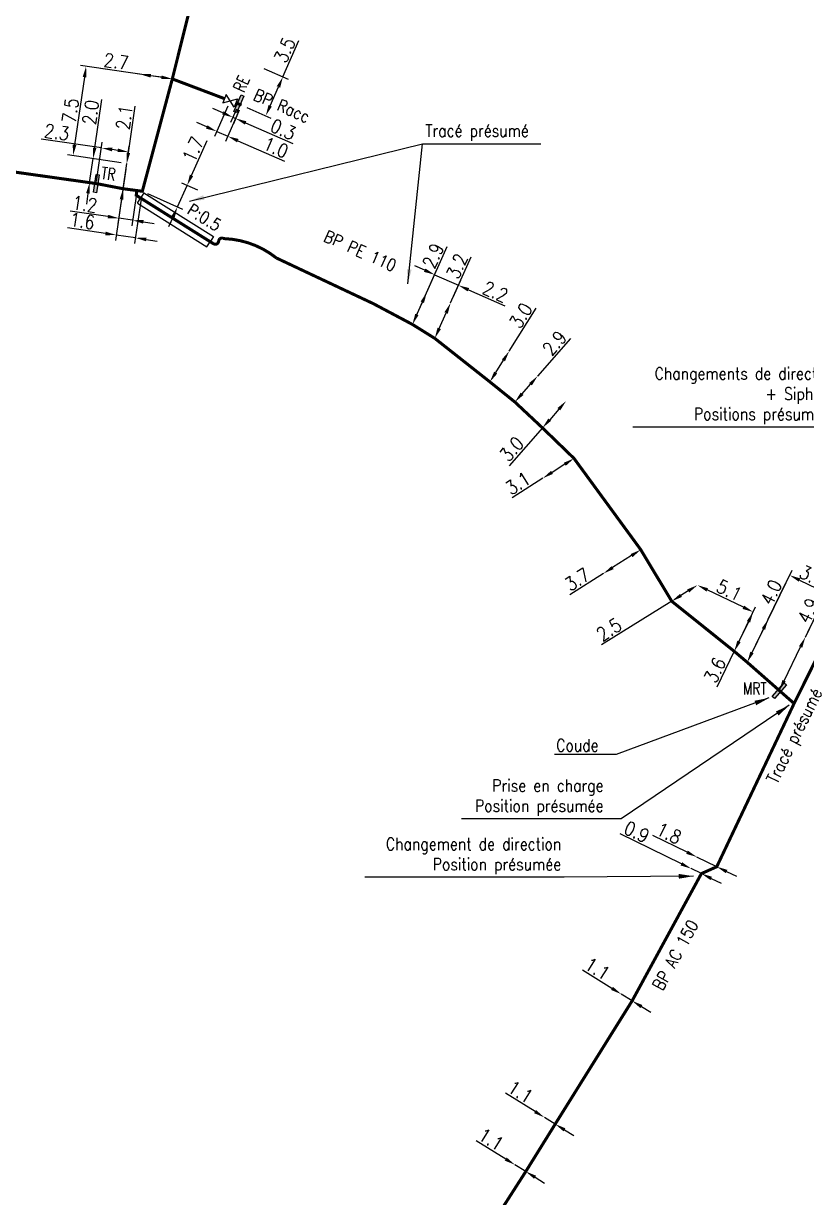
# Model space of a CAD drawing. Header units: millimetres. Extents: x 185000 to 186000, y 127990 to 129010.
# Drawn here: x 185601.7 to 185666.2, y 128353.8 to 128450.6 of the extents above; entities that cross this region are included whole.
import ezdxf
from ezdxf.enums import TextEntityAlignment as Align

# ---------------------------------------------------------------- set-up
doc = ezdxf.new("R2010")
doc.units = ezdxf.units.MM
doc.header["$PDMODE"] = 34
for name, pattern in [('L_25_AP', [2000, 1000, 1000]), ('L_25_PE', [2000, 1000, 1000]), ('L_RAC_PE', [3.5, 2, -1.5])]:
    doc.linetypes.add(name, pattern=pattern)
doc.layers.get('0').update_dxf_attribs({"linetype": 'CONTINUOUS'})
doc.layers.get('DEFPOINTS').update_dxf_attribs({"linetype": 'CONTINUOUS'})
for name, color, linetype in [('L_150', 1, 'CONTINUOUS'), ('L_170', 7, 'CONTINUOUS'), ('L_300', 7, 'CONTINUOUS'), ('L_340', 7, 'CONTINUOUS'), ('L_400', 7, 'CONTINUOUS')]:
    doc.layers.add(name, color=color, linetype=linetype)
doc.styles.get("Standard").update_dxf_attribs({"font": 'romans.shx', "width": 0.85})
doc.dimstyles.get("Standard").update_dxf_attribs({"dimtxt": 1.5, "dimasz": 1.2, "dimexe": 0.625, "dimexo": 0.625, "dimgap": 0.25, "dimtad": 1, "dimdec": 1, "dimzin": 0, "dimdsep": 46, "dimtxsty": 'Standard', "dimcen": -0.5, "dimadec": 0, "dimazin": 0, "dimtfac": 1, "dimtdec": 1, "dimtmove": 0, "dimatfit": 3, "dimfxl": 0, "dimtolj": 1, "dimtzin": 0, "dimarcsym": 0})

# ---------------------------------------------------------------- blocks, each defined once
blk = doc.blocks.new('*D1725')
at = {"layer": 'DEFPOINTS', "color": 0, "linetype": 'Continuous', "transparency": 16777216}
for p in [(185644.625, 128360.389), (185644.625, 128360.389), (185645.517, 128359.835)]:
    blk.add_point(p, dxfattribs=at)
at = {"layer": 'L_150', "color": 0, "linetype": 'Continuous', "lineweight": -2, "transparency": 16777216}
for p, q in [((185643.86, 128360.863), (185641.422, 128362.375)), ((185645.517, 128359.835), (185644.625, 128360.389)), ((185646.282, 128359.361), (185647.047, 128358.887))]:
    blk.add_line(p, q, dxfattribs=at)
at = {"layer": 'L_150', "color": 0, "linetype": 'Continuous', "transparency": 16777216}
for points in [[(185643.939, 128360.991), (185643.781, 128360.736), (185644.625, 128360.389)], [(185646.361, 128359.488), (185646.203, 128359.233), (185645.517, 128359.835)]]:
    blk.add_solid(points, dxfattribs=at)
at = {"layer": 'L_150', "color": 0, "linetype": 'Continuous', "transparency": 16777216, "insert": (185642.654, 128362.494), "char_height": 1.125, "attachment_point": 5, "rotation": 328.19269}
blk.add_mtext('\\A1;1.1', dxfattribs=at)
blk = doc.blocks.new('*D1726')
at = {"layer": 'DEFPOINTS', "color": 0, "linetype": 'Continuous', "transparency": 16777216}
for p in [(185650.965, 128370.552), (185650.965, 128370.552), (185651.858, 128369.999)]:
    blk.add_point(p, dxfattribs=at)
at = {"layer": 'L_150', "color": 0, "linetype": 'Continuous', "lineweight": -2, "transparency": 16777216}
for p, q in [((185650.199, 128371.025), (185647.76, 128372.535)), ((185651.858, 128369.999), (185650.965, 128370.552)), ((185652.623, 128369.525), (185653.388, 128369.052))]:
    blk.add_line(p, q, dxfattribs=at)
at = {"layer": 'L_150', "color": 0, "linetype": 'Continuous', "transparency": 16777216}
for points in [[(185650.278, 128371.153), (185650.121, 128370.898), (185650.965, 128370.552)], [(185652.702, 128369.653), (185652.544, 128369.398), (185651.858, 128369.999)]]:
    blk.add_solid(points, dxfattribs=at)
at = {"layer": 'L_150', "color": 0, "linetype": 'Continuous', "transparency": 16777216, "insert": (185648.992, 128372.655), "char_height": 1.125, "attachment_point": 5, "rotation": 328.24475}
blk.add_mtext('\\A1;1.1', dxfattribs=at)
blk = doc.blocks.new('*D1727')
at = {"layer": 'DEFPOINTS', "color": 0, "linetype": 'Continuous', "transparency": 16777216}
for p in [(185656.725, 128380.903), (185656.725, 128380.903), (185657.57, 128380.492)]:
    blk.add_point(p, dxfattribs=at)
at = {"layer": 'L_150', "color": 0, "linetype": 'Continuous', "lineweight": -2, "transparency": 16777216}
for p, q in [((185655.916, 128381.298), (185650.86, 128383.761)), ((185657.57, 128380.492), (185656.725, 128380.903)), ((185658.379, 128380.097), (185659.189, 128379.703))]:
    blk.add_line(p, q, dxfattribs=at)
at = {"layer": 'L_150', "color": 0, "linetype": 'Continuous', "transparency": 16777216}
for points in [[(185655.982, 128381.432), (185655.851, 128381.163), (185656.725, 128380.903)], [(185658.445, 128380.232), (185658.314, 128379.963), (185657.57, 128380.492)]]:
    blk.add_solid(points, dxfattribs=at)
at = {"layer": 'L_150', "color": 0, "linetype": 'Continuous', "transparency": 16777216, "insert": (185652.237, 128383.924), "char_height": 1.125, "attachment_point": 5, "rotation": 334.02202}
blk.add_mtext('\\A1;0.9', dxfattribs=at)
blk = doc.blocks.new('*D1755')
at = {"layer": 'DEFPOINTS', "color": 0, "linetype": 'Continuous', "transparency": 16777216}
for p in [(185642.2, 128356.48), (185642.2, 128356.48), (185643.092, 128355.926)]:
    blk.add_point(p, dxfattribs=at)
at = {"layer": 'L_150', "color": 0, "linetype": 'Continuous', "lineweight": -2, "transparency": 16777216}
for p, q in [((185641.435, 128356.954), (185638.997, 128358.466)), ((185643.092, 128355.926), (185642.2, 128356.48)), ((185643.857, 128355.452), (185644.622, 128354.977))]:
    blk.add_line(p, q, dxfattribs=at)
at = {"layer": 'L_150', "color": 0, "linetype": 'Continuous', "transparency": 16777216}
for points in [[(185641.514, 128357.081), (185641.356, 128356.826), (185642.2, 128356.48)], [(185643.936, 128355.579), (185643.778, 128355.324), (185643.092, 128355.926)]]:
    blk.add_solid(points, dxfattribs=at)
at = {"layer": 'L_150', "color": 0, "linetype": 'Continuous', "transparency": 16777216, "insert": (185640.229, 128358.584), "char_height": 1.125, "attachment_point": 5, "rotation": 328.19269}
blk.add_mtext('\\A1;1.1', dxfattribs=at)
blk = doc.blocks.new('*D1496')
at = {"layer": 'DEFPOINTS', "color": 0, "linetype": 'Continuous', "transparency": 16777216}
for p in [(185666.142, 128399.995), (185666.142, 128399.995), (185663.994, 128395.591)]:
    blk.add_point(p, dxfattribs=at)
at = {"layer": 'L_340', "color": 0, "linetype": 'Continuous', "lineweight": -2, "transparency": 16777216}
for p, q in [((185666.142, 128399.995), (185667.559, 128402.901)), ((185664.389, 128396.4), (185665.748, 128399.186))]:
    blk.add_line(p, q, dxfattribs=at)
at = {"layer": 'L_340', "color": 0, "linetype": 'Continuous', "transparency": 16777216}
for points in [[(185665.613, 128399.252), (185665.883, 128399.12), (185666.142, 128399.995)], [(185664.254, 128396.466), (185664.524, 128396.334), (185663.994, 128395.591)]]:
    blk.add_solid(points, dxfattribs=at)
at = {"layer": 'L_340', "color": 0, "linetype": 'Continuous', "transparency": 16777216, "insert": (185666.374, 128402.181), "char_height": 1.125, "attachment_point": 5, "rotation": 64.00381}
blk.add_mtext('\\A1;4.9', dxfattribs=at)
blk = doc.blocks.new('*D1497')
at = {"layer": 'DEFPOINTS', "color": 0, "linetype": 'Continuous', "transparency": 16777216}
for p in [(185667.91, 128403.619), (185666.142, 128399.995), (185661.347, 128397.92)]:
    blk.add_point(p, dxfattribs=at)
at = {"layer": 'L_150', "color": 0, "linetype": 'Continuous', "lineweight": -2, "transparency": 16777216}
for p, q in [((185661.553, 128398.341), (185665.052, 128405.515)), ((185665.657, 128404.704), (185667.099, 128404.01)), ((185666.348, 128400.416), (185668.115, 128404.041))]:
    blk.add_line(p, q, dxfattribs=at)
at = {"layer": 'L_150', "color": 0, "linetype": 'Continuous', "transparency": 16777216}
for points in [[(185665.722, 128404.839), (185665.592, 128404.569), (185664.846, 128405.094)], [(185667.164, 128404.145), (185667.034, 128403.875), (185667.91, 128403.619)]]:
    blk.add_solid(points, dxfattribs=at)
at = {"layer": 'L_150', "color": 0, "linetype": 'Continuous', "transparency": 16777216, "insert": (185666.703, 128405.033), "char_height": 1.125, "attachment_point": 5, "rotation": 334.29436}
blk.add_mtext('\\A1;3.4', dxfattribs=at)
blk = doc.blocks.new('*D1498')
at = {"layer": 'DEFPOINTS', "color": 0, "linetype": 'Continuous', "transparency": 16777216}
for p in [(185663.079, 128401.47), (185663.079, 128401.47), (185661.347, 128397.92)]:
    blk.add_point(p, dxfattribs=at)
at = {"layer": 'L_150', "color": 0, "linetype": 'Continuous', "lineweight": -2, "transparency": 16777216}
for p, q in [((185663.079, 128401.47), (185664.516, 128404.417)), ((185661.742, 128398.728), (185662.684, 128400.661))]:
    blk.add_line(p, q, dxfattribs=at)
at = {"layer": 'L_150', "color": 0, "linetype": 'Continuous', "transparency": 16777216}
for points in [[(185662.549, 128400.727), (185662.819, 128400.595), (185663.079, 128401.47)], [(185661.607, 128398.794), (185661.877, 128398.663), (185661.347, 128397.92)]]:
    blk.add_solid(points, dxfattribs=at)
at = {"layer": 'L_150', "color": 0, "linetype": 'Continuous', "transparency": 16777216, "insert": (185663.32, 128403.677), "char_height": 1.125, "attachment_point": 5, "rotation": 64.00381}
blk.add_mtext('\\A1;4.0', dxfattribs=at)
blk = doc.blocks.new('*D1499')
at = {"layer": 'DEFPOINTS', "color": 0, "linetype": 'Continuous', "transparency": 16777216}
for p in [(185657.243, 128404.279), (185657.243, 128404.279), (185660.277, 128398.823)]:
    blk.add_point(p, dxfattribs=at)
at = {"layer": 'L_150', "color": 0, "linetype": 'Continuous', "lineweight": -2, "transparency": 16777216}
for p, q in [((185661.028, 128402.457), (185658.054, 128403.889)), ((185660.48, 128399.246), (185662.042, 128402.489))]:
    blk.add_line(p, q, dxfattribs=at)
at = {"layer": 'L_150', "color": 0, "linetype": 'Continuous', "transparency": 16777216}
for points in [[(185658.119, 128404.024), (185657.989, 128403.753), (185657.243, 128404.279)], [(185661.093, 128402.592), (185660.963, 128402.322), (185661.839, 128402.067)]]:
    blk.add_solid(points, dxfattribs=at)
at = {"layer": 'L_150', "color": 0, "linetype": 'Continuous', "transparency": 16777216, "insert": (185659.866, 128403.849), "char_height": 1.125, "attachment_point": 5, "rotation": 334.29436}
blk.add_mtext('\\A1;5.1', dxfattribs=at)
blk = doc.blocks.new('*D1500')
at = {"layer": 'DEFPOINTS', "color": 0, "linetype": 'Continuous', "transparency": 16777216}
for p in [(185661.839, 128402.067), (185661.839, 128402.067), (185660.277, 128398.823)]:
    blk.add_point(p, dxfattribs=at)
at = {"layer": 'L_150', "color": 0, "linetype": 'Continuous', "lineweight": -2, "transparency": 16777216}
for p, q in [((185661.448, 128401.256), (185660.667, 128399.634)), ((185660.277, 128398.823), (185658.855, 128395.869))]:
    blk.add_line(p, q, dxfattribs=at)
at = {"layer": 'L_150', "color": 0, "linetype": 'Continuous', "transparency": 16777216}
for points in [[(185661.313, 128401.321), (185661.583, 128401.191), (185661.839, 128402.067)], [(185660.532, 128399.699), (185660.803, 128399.569), (185660.277, 128398.823)]]:
    blk.add_solid(points, dxfattribs=at)
at = {"layer": 'L_150', "color": 0, "linetype": 'Continuous', "transparency": 16777216, "insert": (185658.695, 128397.266), "char_height": 1.125, "attachment_point": 5, "rotation": 64.29436}
blk.add_mtext('\\A1;3.6', dxfattribs=at)
blk = doc.blocks.new('*D1501')
at = {"layer": 'DEFPOINTS', "color": 0, "linetype": 'Continuous', "transparency": 16777216}
for p in [(185657.243, 128404.279), (185657.243, 128404.279), (185655.122, 128402.956)]:
    blk.add_point(p, dxfattribs=at)
at = {"layer": 'L_150', "color": 0, "linetype": 'Continuous', "lineweight": -2, "transparency": 16777216}
for p, q in [((185656.48, 128403.803), (185655.886, 128403.432)), ((185655.122, 128402.956), (185649.342, 128399.351))]:
    blk.add_line(p, q, dxfattribs=at)
at = {"layer": 'L_150', "color": 0, "linetype": 'Continuous', "transparency": 16777216}
for points in [[(185655.806, 128403.56), (185655.965, 128403.305), (185655.122, 128402.956)], [(185656.4, 128403.93), (185656.559, 128403.675), (185657.243, 128404.279)]]:
    blk.add_solid(points, dxfattribs=at)
at = {"layer": 'L_150', "color": 0, "linetype": 'Continuous', "transparency": 16777216, "insert": (185649.954, 128400.617), "char_height": 1.125, "attachment_point": 5, "rotation": 31.95157}
blk.add_mtext('\\A1;2.5', dxfattribs=at)
blk = doc.blocks.new('*D1502')
at = {"layer": 'DEFPOINTS', "color": 0, "linetype": 'Continuous', "transparency": 16777216}
for p in [(185647.068, 128414.732), (185644.493, 128413.097), (185644.493, 128413.097)]:
    blk.add_point(p, dxfattribs=at)
at = {"layer": 'L_150', "color": 0, "linetype": 'Continuous', "lineweight": -2, "transparency": 16777216}
for p, q in [((185646.308, 128414.25), (185645.253, 128413.58)), ((185644.493, 128413.097), (185641.956, 128411.486))]:
    blk.add_line(p, q, dxfattribs=at)
at = {"layer": 'L_150', "color": 0, "linetype": 'Continuous', "transparency": 16777216}
for points in [[(185646.228, 128414.376), (185646.389, 128414.123), (185647.068, 128414.732)], [(185645.173, 128413.706), (185645.333, 128413.453), (185644.493, 128413.097)]]:
    blk.add_solid(points, dxfattribs=at)
at = {"layer": 'L_150', "color": 0, "linetype": 'Continuous', "transparency": 16777216, "insert": (185642.443, 128412.684), "char_height": 1.125, "attachment_point": 5, "rotation": 32.41373}
blk.add_mtext('\\A1;3.1', dxfattribs=at)
blk = doc.blocks.new('*D1503')
at = {"layer": 'DEFPOINTS', "color": 0, "linetype": 'Continuous', "transparency": 16777216}
for p in [(185652.572, 128407.202), (185649.493, 128405.242), (185649.493, 128405.242)]:
    blk.add_point(p, dxfattribs=at)
at = {"layer": 'L_150', "color": 0, "linetype": 'Continuous', "lineweight": -2, "transparency": 16777216}
for p, q in [((185651.813, 128406.718), (185650.252, 128405.725)), ((185649.493, 128405.242), (185646.727, 128403.482))]:
    blk.add_line(p, q, dxfattribs=at)
at = {"layer": 'L_150', "color": 0, "linetype": 'Continuous', "transparency": 16777216}
for points in [[(185651.732, 128406.845), (185651.893, 128406.592), (185652.572, 128407.202)], [(185650.172, 128405.852), (185650.333, 128405.599), (185649.493, 128405.242)]]:
    blk.add_solid(points, dxfattribs=at)
at = {"layer": 'L_150', "color": 0, "linetype": 'Continuous', "transparency": 16777216, "insert": (185647.328, 128404.753), "char_height": 1.125, "attachment_point": 5, "rotation": 32.47434}
blk.add_mtext('\\A1;3.7', dxfattribs=at)
blk = doc.blocks.new('*D1504')
at = {"layer": 'DEFPOINTS', "color": 0, "linetype": 'Continuous', "transparency": 16777216}
for p in [(185644.072, 128421.524), (185644.072, 128421.524), (185642.191, 128419.383)]:
    blk.add_point(p, dxfattribs=at)
at = {"layer": 'L_150', "color": 0, "linetype": 'Continuous', "lineweight": -2, "transparency": 16777216}
for p, q in [((185644.072, 128421.524), (185646.8, 128424.628)), ((185642.785, 128420.059), (185643.478, 128420.848))]:
    blk.add_line(p, q, dxfattribs=at)
at = {"layer": 'L_150', "color": 0, "linetype": 'Continuous', "transparency": 16777216}
for points in [[(185643.365, 128420.947), (185643.591, 128420.749), (185644.072, 128421.524)], [(185642.672, 128420.158), (185642.898, 128419.96), (185642.191, 128419.383)]]:
    blk.add_solid(points, dxfattribs=at)
at = {"layer": 'L_150', "color": 0, "linetype": 'Continuous', "transparency": 16777216, "insert": (185645.467, 128424.247), "char_height": 1.125, "attachment_point": 5, "rotation": 48.69253}
blk.add_mtext('\\A1;2.9', dxfattribs=at)
blk = doc.blocks.new('*D1505')
at = {"layer": 'DEFPOINTS', "color": 0, "linetype": 'Continuous', "transparency": 16777216}
for p in [(185646.415, 128419.465), (185646.415, 128419.465), (185644.468, 128417.249)]:
    blk.add_point(p, dxfattribs=at)
at = {"layer": 'L_150', "color": 0, "linetype": 'Continuous', "lineweight": -2, "transparency": 16777216}
for p, q in [((185645.821, 128418.789), (185645.062, 128417.925)), ((185644.468, 128417.249), (185641.709, 128414.11))]:
    blk.add_line(p, q, dxfattribs=at)
at = {"layer": 'L_150', "color": 0, "linetype": 'Continuous', "transparency": 16777216}
for points in [[(185645.708, 128418.888), (185645.934, 128418.69), (185646.415, 128419.465)], [(185644.949, 128418.024), (185645.174, 128417.826), (185644.468, 128417.249)]]:
    blk.add_solid(points, dxfattribs=at)
at = {"layer": 'L_150', "color": 0, "linetype": 'Continuous', "transparency": 16777216, "insert": (185641.931, 128415.498), "char_height": 1.125, "attachment_point": 5, "rotation": 48.69253}
blk.add_mtext('\\A1;3.0', dxfattribs=at)
blk = doc.blocks.new('*D1506')
at = {"layer": 'DEFPOINTS', "color": 0, "linetype": 'Continuous', "transparency": 16777216}
for p in [(185610.197, 128439.05), (185610.197, 128439.05), (185609.892, 128436.972)]:
    blk.add_point(p, dxfattribs=at)
at = {"layer": 'L_150', "color": 0, "linetype": 'Continuous', "lineweight": -2, "transparency": 16777216}
for p, q in [((185610.327, 128439.94), (185610.891, 128443.789)), ((185609.892, 128436.972), (185610.197, 128439.05)), ((185609.762, 128436.082), (185609.631, 128435.191))]:
    blk.add_line(p, q, dxfattribs=at)
at = {"layer": 'L_150', "color": 0, "linetype": 'Continuous', "transparency": 16777216}
for points in [[(185610.179, 128439.962), (185610.476, 128439.919), (185610.197, 128439.05)], [(185609.613, 128436.103), (185609.91, 128436.06), (185609.892, 128436.972)]]:
    blk.add_solid(points, dxfattribs=at)
at = {"layer": 'L_150', "color": 0, "linetype": 'Continuous', "transparency": 16777216, "insert": (185609.996, 128442.856), "char_height": 1.125, "attachment_point": 5, "rotation": 81.66118}
blk.add_mtext('\\A1;2.1', dxfattribs=at)
blk = doc.blocks.new('*D1507')
at = {"layer": 'DEFPOINTS', "color": 0, "linetype": 'Continuous', "transparency": 16777216}
for p in [(185610.197, 128439.05), (185611.032, 128436.822), (185609.536, 128434.541)]:
    blk.add_point(p, dxfattribs=at)
at = {"layer": 'L_150', "color": 0, "linetype": 'Continuous', "lineweight": -2, "transparency": 16777216}
for p, q in [((185610.129, 128438.586), (185609.468, 128434.077)), ((185610.964, 128436.359), (185610.605, 128433.91)), ((185608.645, 128434.672), (185605.516, 128435.133)), ((185610.673, 128434.373), (185609.536, 128434.541)), ((185611.564, 128434.242), (185612.454, 128434.111))]:
    blk.add_line(p, q, dxfattribs=at)
at = {"layer": 'L_150', "color": 0, "linetype": 'Continuous', "transparency": 16777216}
for points in [[(185608.667, 128434.821), (185608.623, 128434.524), (185609.536, 128434.541)], [(185611.586, 128434.391), (185611.542, 128434.094), (185610.673, 128434.373)]]:
    blk.add_solid(points, dxfattribs=at)
at = {"layer": 'L_150', "color": 0, "linetype": 'Continuous', "transparency": 16777216, "insert": (185606.734, 128435.712), "char_height": 1.125, "attachment_point": 5, "rotation": 351.61951}
blk.add_mtext('\\A1;1.2', dxfattribs=at)
blk = doc.blocks.new('*D1508')
at = {"layer": 'DEFPOINTS', "color": 0, "linetype": 'Continuous', "transparency": 16777216}
for p in [(185610.197, 128439.05), (185611.479, 128436.764), (185609.332, 128433.152)]:
    blk.add_point(p, dxfattribs=at)
at = {"layer": 'L_150', "color": 0, "linetype": 'Continuous', "lineweight": -2, "transparency": 16777216}
for p, q in [((185610.129, 128438.586), (185609.264, 128432.689)), ((185611.411, 128436.3), (185610.847, 128432.455)), ((185608.442, 128433.283), (185605.311, 128433.745)), ((185610.915, 128432.919), (185609.332, 128433.152)), ((185611.805, 128432.788), (185612.696, 128432.657))]:
    blk.add_line(p, q, dxfattribs=at)
at = {"layer": 'L_150', "color": 0, "linetype": 'Continuous', "transparency": 16777216}
for points in [[(185608.464, 128433.432), (185608.42, 128433.135), (185609.332, 128433.152)], [(185611.827, 128432.936), (185611.784, 128432.64), (185610.915, 128432.919)]]:
    blk.add_solid(points, dxfattribs=at)
at = {"layer": 'L_150', "color": 0, "linetype": 'Continuous', "transparency": 16777216, "insert": (185606.53, 128434.323), "char_height": 1.125, "attachment_point": 5, "rotation": 351.61951}
blk.add_mtext('\\A1;1.6', dxfattribs=at)
blk = doc.blocks.new('*D1516')
at = {"layer": 'DEFPOINTS', "color": 0, "linetype": 'Continuous', "transparency": 16777216}
for p in [(185613.951, 128446.028), (185605.762, 128439.702), (185610.197, 128439.05)]:
    blk.add_point(p, dxfattribs=at)
at = {"layer": 'L_150', "color": 0, "linetype": 'Continuous', "lineweight": -2, "transparency": 16777216}
for p, q in [((185613.487, 128446.096), (185606.381, 128447.141)), ((185606.714, 128446.182), (185605.892, 128440.592)), ((185609.733, 128439.118), (185605.298, 128439.77))]:
    blk.add_line(p, q, dxfattribs=at)
at = {"layer": 'L_150', "color": 0, "linetype": 'Continuous', "transparency": 16777216}
for points in [[(185606.566, 128446.204), (185606.862, 128446.16), (185606.845, 128447.073)], [(185605.744, 128440.614), (185606.041, 128440.57), (185605.762, 128439.702)]]:
    blk.add_solid(points, dxfattribs=at)
at = {"layer": 'L_150', "color": 0, "linetype": 'Continuous', "transparency": 16777216, "insert": (185605.55, 128443.417), "char_height": 1.125, "attachment_point": 5, "rotation": 81.64005}
blk.add_mtext('\\A1;7.5', dxfattribs=at)
blk = doc.blocks.new('*D1517')
at = {"layer": 'DEFPOINTS', "color": 0, "linetype": 'Continuous', "transparency": 16777216}
for p in [(185611.28, 128446.421), (185611.28, 128446.421), (185613.951, 128446.028)]:
    blk.add_point(p, dxfattribs=at)
at = {"layer": 'L_150', "color": 0, "linetype": 'Continuous', "lineweight": -2, "transparency": 16777216}
for p, q in [((185611.28, 128446.421), (185608.036, 128446.898)), ((185613.061, 128446.159), (185612.17, 128446.29))]:
    blk.add_line(p, q, dxfattribs=at)
at = {"layer": 'L_150', "color": 0, "linetype": 'Continuous', "transparency": 16777216}
for points in [[(185612.192, 128446.438), (185612.148, 128446.142), (185611.28, 128446.421)], [(185613.082, 128446.308), (185613.039, 128446.011), (185613.951, 128446.028)]]:
    blk.add_solid(points, dxfattribs=at)
at = {"layer": 'L_150', "color": 0, "linetype": 'Continuous', "transparency": 16777216, "insert": (185609.322, 128447.467), "char_height": 1.125, "attachment_point": 5, "rotation": 351.64005}
blk.add_mtext('\\A1;2.7', dxfattribs=at)
blk = doc.blocks.new('*D1518')
at = {"layer": 'DEFPOINTS', "color": 0, "linetype": 'Continuous', "transparency": 16777216}
for p in [(185621.068, 128447.072), (185623.065, 128446.193), (185619.658, 128443.868)]:
    blk.add_point(p, dxfattribs=at)
at = {"layer": 'L_170', "color": 0, "linetype": 'Continuous', "lineweight": -2, "transparency": 16777216}
for p, q in [((185623.065, 128446.193), (185624.386, 128449.193)), ((185621.497, 128446.883), (185623.494, 128446.004)), ((185622.017, 128443.813), (185622.702, 128445.369)), ((185620.087, 128443.679), (185622.084, 128442.801))]:
    blk.add_line(p, q, dxfattribs=at)
at = {"layer": 'L_170', "color": 0, "linetype": 'Continuous', "transparency": 16777216}
for points in [[(185622.565, 128445.429), (185622.84, 128445.309), (185623.065, 128446.193)], [(185621.88, 128443.874), (185622.155, 128443.753), (185621.655, 128442.989)]]:
    blk.add_solid(points, dxfattribs=at)
at = {"layer": 'L_170', "color": 0, "linetype": 'Continuous', "transparency": 16777216, "insert": (185623.22, 128448.407), "char_height": 1.125, "attachment_point": 5, "rotation": 66.23928}
blk.add_mtext('\\A1;3.5', dxfattribs=at)
blk = doc.blocks.new('*D1519')
at = {"layer": 'DEFPOINTS', "color": 0, "linetype": 'Continuous', "transparency": 16777216}
for p in [(185619.429, 128443.969), (185619.658, 128443.868), (185619.172, 128442.763)]:
    blk.add_point(p, dxfattribs=at)
at = {"layer": 'L_340', "color": 0, "linetype": 'Continuous', "lineweight": -2, "transparency": 16777216}
for p, q in [((185618.119, 128443.226), (185617.295, 128443.589)), ((185619.241, 128443.54), (185618.754, 128442.435)), ((185619.469, 128443.439), (185618.983, 128442.334)), ((185618.943, 128442.864), (185619.172, 128442.763)), ((185619.995, 128442.4), (185623.873, 128440.693))]:
    blk.add_line(p, q, dxfattribs=at)
at = {"layer": 'L_340', "color": 0, "linetype": 'Continuous', "transparency": 16777216}
for points in [[(185618.18, 128443.364), (185618.059, 128443.089), (185618.943, 128442.864)], [(185620.056, 128442.538), (185619.935, 128442.263), (185619.172, 128442.763)]]:
    blk.add_solid(points, dxfattribs=at)
at = {"layer": 'L_340', "color": 0, "linetype": 'Continuous', "transparency": 16777216, "insert": (185623.086, 128441.859), "char_height": 1.125, "attachment_point": 5, "rotation": 336.23928}
blk.add_mtext('\\A1;0.3', dxfattribs=at)
blk = doc.blocks.new('L_340_20')
at = {"linetype": 'Continuous'}
blk.add_hatch(color=0, dxfattribs=at).paths.add_polyline_path([(0.125, 0.75), (-0.125, 0.75), (-0.125, -0.75), (0.125, -0.75)])
at = {"color": 0, "linetype": 'Continuous'}
blk.add_lwpolyline([(-0.125, 0.75), (0.125, 0.75), (0.125, -0.75), (-0.125, -0.75)], close=True, dxfattribs=at)
at = {"color": 0, "linetype": 'Continuous', "width": 0.75}
for tag, height, flags, p in [('RE', 1, 8, (0, 2.189)), ('DEF_LEG', 1.2, 3, (0, -5)), ('DEF_COUP', 1.2, 3, (0, -7.5)), ('DEF_TYPE', 1.2, 3, (0, -10))]:
    blk.add_attdef(tag, text='', height=height, dxfattribs=dict(at, flags=flags)).set_placement(p, align=Align.MIDDLE)
blk = doc.blocks.new('*D1520')
at = {"layer": 'DEFPOINTS', "color": 0, "linetype": 'Continuous', "transparency": 16777216}
for p in [(185618.722, 128444.223), (185619.658, 128443.868), (185618.527, 128441.298)]:
    blk.add_point(p, dxfattribs=at)
at = {"layer": 'L_300', "color": 0, "linetype": 'Continuous', "lineweight": -2, "transparency": 16777216}
for p, q in [((185618.533, 128443.794), (185617.423, 128441.272)), ((185619.469, 128443.439), (185618.338, 128440.869)), ((185616.788, 128442.064), (185615.964, 128442.426)), ((185617.611, 128441.701), (185618.527, 128441.298)), ((185619.35, 128440.935), (185623.21, 128439.236))]:
    blk.add_line(p, q, dxfattribs=at)
at = {"layer": 'L_300', "color": 0, "linetype": 'Continuous', "transparency": 16777216}
for points in [[(185616.848, 128442.201), (185616.727, 128441.926), (185617.611, 128441.701)], [(185619.411, 128441.073), (185619.29, 128440.798), (185618.527, 128441.298)]]:
    blk.add_solid(points, dxfattribs=at)
at = {"layer": 'L_300', "color": 0, "linetype": 'Continuous', "transparency": 16777216, "insert": (185622.486, 128440.375), "char_height": 1.125, "attachment_point": 5, "rotation": 336.23928}
blk.add_mtext('\\A1;1.0', dxfattribs=at)
blk = doc.blocks.new('L_300_09')
at = {"color": 0, "linetype": 'Continuous', "flags": 128}
blk.add_lwpolyline([(0.5, -0.375), (-0.5, 0.375), (-0.5, -0.375), (0.5, 0.375), (0.5, -0.375)], dxfattribs=at)
at = {"color": 0, "linetype": 'Continuous', "width": 0.75}
blk.add_attdef('NUM', text='', height=1, dxfattribs=at).set_placement((0, 1.691), align=Align.MIDDLE_CENTER)
at = {"color": 0, "linetype": 'Continuous', "width": 0.75, "flags": 3}
for tag, p in [('DEF_LEG', (0, -5)), ('DEF_COUP', (0, -7.5)), ('DEF_TYPE', (0, -10))]:
    blk.add_attdef(tag, text='', height=1.2, dxfattribs=at).set_placement(p, align=Align.MIDDLE)
blk = doc.blocks.new('*D1525')
at = {"layer": 'DEFPOINTS', "color": 0, "linetype": 'Continuous', "transparency": 16777216}
for p in [(185610.337, 128440.007), (185610.197, 128439.05), (185607.636, 128437.102)]:
    blk.add_point(p, dxfattribs=at)
at = {"layer": 'L_340', "color": 0, "linetype": 'Continuous', "lineweight": -2, "transparency": 16777216}
for p, q in [((185608.111, 128440.335), (185603.142, 128441.067)), ((185607.704, 128437.566), (185608.179, 128440.799)), ((185609.447, 128440.138), (185609.002, 128440.204)), ((185610.265, 128439.514), (185610.405, 128440.471))]:
    blk.add_line(p, q, dxfattribs=at)
at = {"layer": 'L_340', "color": 0, "linetype": 'Continuous', "transparency": 16777216}
for points in [[(185609.024, 128440.352), (185608.98, 128440.056), (185608.111, 128440.335)], [(185609.469, 128440.287), (185609.425, 128439.99), (185610.337, 128440.007)]]:
    blk.add_solid(points, dxfattribs=at)
at = {"layer": 'L_340', "color": 0, "linetype": 'Continuous', "transparency": 16777216, "insert": (185604.428, 128441.636), "char_height": 1.125, "attachment_point": 5, "rotation": 351.61951}
blk.add_mtext('\\A1;2.3', dxfattribs=at)
blk = doc.blocks.new('L_340_19')
at = {"linetype": 'Continuous'}
blk.add_hatch(color=0, dxfattribs=at).paths.add_polyline_path([(0.125, 0.75), (-0.125, 0.75), (-0.125, -0.75), (0.125, -0.75)])
at = {"color": 0, "linetype": 'Continuous'}
blk.add_lwpolyline([(-0.125, 0.75), (0.125, 0.75), (0.125, -0.75), (-0.125, -0.75)], close=True, dxfattribs=at)
at = {"color": 0, "linetype": 'Continuous', "width": 0.75}
for tag, height, flags, p in [('TR', 1, 8, (0, 1.981)), ('DEF_LEG', 1.2, 3, (0, -5)), ('DEF_COUP', 1.2, 3, (0, -7.5)), ('DEF_TYPE', 1.2, 3, (0, -10))]:
    blk.add_attdef(tag, text='', height=height, dxfattribs=dict(at, flags=flags)).set_placement(p, align=Align.MIDDLE)
blk = doc.blocks.new('L_340_17')
at = {"linetype": 'Continuous'}
blk.add_hatch(color=0, dxfattribs=at).paths.add_polyline_path([(0.125, 0.75), (-0.125, 0.75), (-0.125, -0.75), (0.125, -0.75)])
at = {"color": 0, "linetype": 'Continuous'}
blk.add_lwpolyline([(-0.125, 0.75), (0.125, 0.75), (0.125, -0.75), (-0.125, -0.75)], close=True, dxfattribs=at)
at = {"color": 0, "linetype": 'Continuous', "width": 0.75}
for tag, height, flags, p in [('MRT', 1, 8, (0, 1.884)), ('DEF_LEG', 1.2, 3, (0, -5)), ('DEF_COUP', 1.2, 3, (0, -7.5)), ('DEF_TYPE', 1.2, 3, (0, -10))]:
    blk.add_attdef(tag, text='', height=height, dxfattribs=dict(at, flags=flags)).set_placement(p, align=Align.MIDDLE)
blk = doc.blocks.new('*D2414')
at = {"layer": 'DEFPOINTS', "color": 0, "linetype": 'Continuous', "transparency": 16777216}
for p in [(185611.479, 128436.764), (185615.169, 128437.247), (185616.485, 128436.659)]:
    blk.add_point(p, dxfattribs=at)
at = {"layer": 'L_150', "color": 0, "linetype": 'Continuous', "lineweight": -2, "transparency": 16777216}
for p, q in [((185615.535, 128438.069), (185616.816, 128440.938)), ((185616.057, 128436.85), (185614.741, 128437.438)), ((185611.907, 128436.573), (185614.804, 128435.28)), ((185614.376, 128435.471), (185615.169, 128437.247)), ((185614.01, 128434.649), (185613.643, 128433.827))]:
    blk.add_line(p, q, dxfattribs=at)
at = {"layer": 'L_150', "color": 0, "linetype": 'Continuous', "transparency": 16777216}
for points in [[(185615.398, 128438.13), (185615.672, 128438.007), (185615.169, 128437.247)], [(185613.873, 128434.71), (185614.147, 128434.588), (185614.376, 128435.471)]]:
    blk.add_solid(points, dxfattribs=at)
at = {"layer": 'L_150', "color": 0, "linetype": 'Continuous', "transparency": 16777216, "insert": (185615.674, 128440.22), "char_height": 1.125, "attachment_point": 5, "rotation": 65.95388}
blk.add_mtext('\\A1;1.7', dxfattribs=at)
blk = doc.blocks.new('*D2415')
at = {"layer": 'DEFPOINTS', "color": 0, "linetype": 'Continuous', "transparency": 16777216}
for p in [(185607.419, 128439.459), (185607.971, 128439.378), (185607.68, 128437.399)]:
    blk.add_point(p, dxfattribs=at)
at = {"layer": 'L_340', "color": 0, "linetype": 'Continuous', "lineweight": -2, "transparency": 16777216}
for p, q in [((185607.55, 128440.349), (185608.135, 128444.331)), ((185607.507, 128439.446), (185606.956, 128439.527)), ((185607.129, 128437.48), (185607.419, 128439.459)), ((185607.216, 128437.467), (185606.665, 128437.548)), ((185606.998, 128436.59), (185606.867, 128435.699))]:
    blk.add_line(p, q, dxfattribs=at)
at = {"layer": 'L_340', "color": 0, "linetype": 'Continuous', "transparency": 16777216}
for points in [[(185607.402, 128440.371), (185607.699, 128440.328), (185607.419, 128439.459)], [(185606.849, 128436.612), (185607.146, 128436.568), (185607.129, 128437.48)]]:
    blk.add_solid(points, dxfattribs=at)
at = {"layer": 'L_340', "color": 0, "linetype": 'Continuous', "transparency": 16777216, "insert": (185607.22, 128443.263), "char_height": 1.125, "attachment_point": 5, "rotation": 81.64005}
blk.add_mtext('\\A1;2.0', dxfattribs=at)
blk = doc.blocks.new('*D2416')
at = {"layer": 'DEFPOINTS', "color": 0, "linetype": 'Continuous', "transparency": 16777216}
for p in [(185637.542, 128429.008), (185636.893, 128427.553), (185633.748, 128425.781)]:
    blk.add_point(p, dxfattribs=at)
at = {"layer": 'L_150', "color": 0, "linetype": 'Continuous', "lineweight": -2, "transparency": 16777216}
for p, q in [((185634.757, 128430.251), (185633.935, 128430.618)), ((185633.939, 128426.209), (185635.77, 128430.312)), ((185635.579, 128429.884), (185637.542, 128429.008)), ((185637.084, 128427.981), (185637.733, 128429.436)), ((185638.364, 128428.641), (185641.358, 128427.306))]:
    blk.add_line(p, q, dxfattribs=at)
at = {"layer": 'L_150', "color": 0, "linetype": 'Continuous', "transparency": 16777216}
for points in [[(185634.818, 128430.388), (185634.696, 128430.114), (185635.579, 128429.884)], [(185638.425, 128428.778), (185638.303, 128428.504), (185637.542, 128429.008)]]:
    blk.add_solid(points, dxfattribs=at)
at = {"layer": 'L_150', "color": 0, "linetype": 'Continuous', "transparency": 16777216, "insert": (185640.578, 128428.475), "char_height": 1.125, "attachment_point": 5, "rotation": 335.95388}
blk.add_mtext('\\A1;2.2', dxfattribs=at)
blk = doc.blocks.new('*D2417')
at = {"layer": 'DEFPOINTS', "color": 0, "linetype": 'Continuous', "transparency": 16777216}
for p in [(185634.93, 128428.429), (185634.93, 128428.429), (185633.748, 128425.781)]:
    blk.add_point(p, dxfattribs=at)
at = {"layer": 'L_150', "color": 0, "linetype": 'Continuous', "lineweight": -2, "transparency": 16777216}
for p, q in [((185634.93, 128428.429), (185636.614, 128432.204)), ((185634.115, 128426.603), (185634.563, 128427.608))]:
    blk.add_line(p, q, dxfattribs=at)
at = {"layer": 'L_150', "color": 0, "linetype": 'Continuous', "transparency": 16777216}
for points in [[(185634.426, 128427.669), (185634.7, 128427.546), (185634.93, 128428.429)], [(185633.978, 128426.664), (185634.252, 128426.542), (185633.748, 128425.781)]]:
    blk.add_solid(points, dxfattribs=at)
at = {"layer": 'L_150', "color": 0, "linetype": 'Continuous', "transparency": 16777216, "insert": (185635.453, 128431.444), "char_height": 1.125, "attachment_point": 5, "rotation": 65.95388}
blk.add_mtext('\\A1;2.9', dxfattribs=at)
blk = doc.blocks.new('*D2418')
at = {"layer": 'DEFPOINTS', "color": 0, "linetype": 'Continuous', "transparency": 16777216}
for p in [(185636.893, 128427.553), (185636.893, 128427.553), (185635.589, 128424.631)]:
    blk.add_point(p, dxfattribs=at)
at = {"layer": 'L_150', "color": 0, "linetype": 'Continuous', "lineweight": -2, "transparency": 16777216}
for p, q in [((185636.893, 128427.553), (185638.596, 128431.369)), ((185635.956, 128425.453), (185636.526, 128426.732))]:
    blk.add_line(p, q, dxfattribs=at)
at = {"layer": 'L_150', "color": 0, "linetype": 'Continuous', "transparency": 16777216}
for points in [[(185636.389, 128426.793), (185636.663, 128426.67), (185636.893, 128427.553)], [(185635.819, 128425.514), (185636.093, 128425.392), (185635.589, 128424.631)]]:
    blk.add_solid(points, dxfattribs=at)
at = {"layer": 'L_150', "color": 0, "linetype": 'Continuous', "transparency": 16777216, "insert": (185637.426, 128430.589), "char_height": 1.125, "attachment_point": 5, "rotation": 65.95388}
blk.add_mtext('\\A1;3.2', dxfattribs=at)
blk = doc.blocks.new('*D2419')
at = {"layer": 'DEFPOINTS', "color": 0, "linetype": 'Continuous', "transparency": 16777216}
for p in [(185641.729, 128423.583), (185641.729, 128423.583), (185640.131, 128421.044)]:
    blk.add_point(p, dxfattribs=at)
at = {"layer": 'L_150', "color": 0, "linetype": 'Continuous', "lineweight": -2, "transparency": 16777216}
for p, q in [((185641.729, 128423.583), (185643.955, 128427.119)), ((185640.61, 128421.805), (185641.25, 128422.821))]:
    blk.add_line(p, q, dxfattribs=at)
at = {"layer": 'L_150', "color": 0, "linetype": 'Continuous', "transparency": 16777216}
for points in [[(185641.123, 128422.901), (185641.377, 128422.741), (185641.729, 128423.583)], [(185640.483, 128421.885), (185640.737, 128421.725), (185640.131, 128421.044)]]:
    blk.add_solid(points, dxfattribs=at)
at = {"layer": 'L_150', "color": 0, "linetype": 'Continuous', "transparency": 16777216, "insert": (185642.687, 128426.512), "char_height": 1.125, "attachment_point": 5, "rotation": 57.80793}
blk.add_mtext('\\A1;3.0', dxfattribs=at)
blk = doc.blocks.new('*D2420')
at = {"layer": 'DEFPOINTS', "color": 0, "linetype": 'Continuous', "transparency": 16777216}
for p in [(185657.192, 128381.861), (185658.837, 128381.06), (185658.837, 128381.06)]:
    blk.add_point(p, dxfattribs=at)
at = {"layer": 'L_150', "color": 0, "linetype": 'Continuous', "lineweight": -2, "transparency": 16777216}
for p, q in [((185656.383, 128382.256), (185653.559, 128383.632)), ((185658.837, 128381.06), (185657.192, 128381.861)), ((185659.646, 128380.666), (185660.455, 128380.271))]:
    blk.add_line(p, q, dxfattribs=at)
at = {"layer": 'L_150', "color": 0, "linetype": 'Continuous', "transparency": 16777216}
for points in [[(185656.449, 128382.39), (185656.317, 128382.121), (185657.192, 128381.861)], [(185659.712, 128380.8), (185659.581, 128380.531), (185658.837, 128381.06)]]:
    blk.add_solid(points, dxfattribs=at)
at = {"layer": 'L_150', "color": 0, "linetype": 'Continuous', "transparency": 16777216, "insert": (185654.895, 128383.815), "char_height": 1.125, "attachment_point": 5, "rotation": 334.02202}
blk.add_mtext('\\A1;1.8', dxfattribs=at)

msp = doc.modelspace()

# ---------------------------------------------------------------- linework, layer by layer
at = {"layer": 'L_150', "linetype": 'L_25_PE', "flags": 128}
msp.add_lwpolyline([(185607.68, 128437.399, 0.25, 0.25, 0), (185609.892, 128436.972, 0.25, 0.25, 0), (185611.032, 128436.822, 0.25, 0.25, 0), (185611.479, 128436.764, 0.25, 0.25, 0), (185613.951, 128446.028, 0.25, 0.25, 0), (185615.789, 128453.413, 0.25, 0.25, 0), (185615.789, 128453.413, 0.25, 0.25, 0), (185615.769, 128454.125, 0.25, 0.25, 0), (185607.908, 128464.729, 0.25, 0.25, 0), (185609.814, 128467.441, 0.25, 0.25, 0), (185615.774, 128474.257, 0.25, 0.25, 0), (185617.95, 128476.893, 0.25, 0.25, 0), (185621.593, 128472.992, 0.25, 0.25, 0), (185624.194, 128474.784, 0, 0, 0)], format="xyseb", dxfattribs=at)
at = {"layer": 'L_150', "linetype": 'L_25_AP', "const_width": 0.25, "flags": 128}
for points in [[(185528.306, 128448.953), (185528.901, 128448.876), (185536.197, 128447.928), (185538.326, 128447.612), (185549.131, 128446.008), (185569.759, 128442.947), (185572.212, 128442.566), (185578.065, 128441.658), (185584.416, 128440.679), (185607.68, 128437.399)], [(185663.994, 128395.591), (185665.212, 128394.52)]]:
    msp.add_lwpolyline(points, dxfattribs=at)
at = {"layer": 'L_150', "linetype": 'L_25_AP', "ltscale": 0.5, "const_width": 0.25, "flags": 128}
msp.add_lwpolyline([(185601.89, 128197.406), (185596.002, 128203.739), (185595.965, 128203.979), (185595.172, 128209.013), (185595.172, 128209.013), (185593.91, 128218.733), (185593.91, 128218.733), (185593.91, 128218.733), (185592.169, 128230.513), (185591.913, 128232.245), (185590.077, 128244.574), (185590.077, 128244.574), (185590.003, 128251.846), (185590.003, 128251.846), (185590.423, 128263.888), (185590.423, 128263.888), (185590.423, 128263.888), (185590.423, 128263.888), (185590.423, 128263.888), (185590.423, 128263.888), (185590.423, 128263.888), (185590.423, 128263.888), (185590.423, 128263.888), (185590.423, 128263.888), (185590.423, 128263.888), (185590.423, 128263.888), (185590.423, 128263.888), (185590.423, 128263.888), (185590.423, 128263.888), (185590.423, 128263.888), (185590.423, 128263.888), (185590.423, 128263.888), (185591.291, 128277.779), (185591.291, 128277.779), (185591.291, 128277.779), (185593.257, 128289.731), (185593.257, 128289.731), (185594.564, 128293.274), (185594.564, 128293.274), (185598.534, 128302.773), (185598.534, 128302.773), (185605.142, 128312.798), (185605.142, 128312.798), (185613.512, 128321.24), (185613.512, 128321.24), (185622.169, 128329.392), (185622.169, 128329.392), (185624.156, 128331.364), (185624.156, 128331.364), (185627.16, 128334.021), (185627.16, 128334.021), (185632.64, 128339.582), (185638.263, 128348.382), (185639.101, 128349.694), (185639.101, 128349.694), (185643.092, 128355.926), (185643.092, 128355.926), (185645.517, 128359.835), (185645.517, 128359.835), (185645.517, 128359.835), (185651.858, 128369.999), (185651.858, 128369.999), (185657.57, 128380.492), (185657.57, 128380.492), (185658.837, 128381.06), (185665.212, 128394.52), (185665.442, 128394.984), (185665.672, 128395.447), (185667.427, 128398.984), (185673.599, 128401.954), (185674.412, 128403.818), (185674.513, 128404.049), (185676.411, 128408.4), (185681.62, 128409.426, 0.138492), (185681.863, 128409.549), (185682.163, 128409.826), (185705.457, 128431.339), (185707.367, 128433.103), (185710.765, 128435.908), (185721.737, 128444.188)], format="xyb", dxfattribs=at)
at = {"layer": 'L_150', "linetype": 'L_25_PE', "const_width": 0.25, "flags": 128}
msp.add_lwpolyline([(185611.032, 128436.822), (185610.975, 128436.429), (185611.332, 128436.206), (185617.359, 128432.424), (185617.439, 128432.403, 0.339568), (185617.72, 128432.519), (185617.74, 128432.553, 0.087169), (185617.77, 128432.634), (185617.78, 128432.693, -0.182581), (185617.871, 128432.845), (185617.877, 128432.85, -0.296367), (185618.148, 128432.876), (185618.224, 128432.859, -0.16046), (185622.539, 128431.256), (185630.527, 128427.492), (185633.748, 128425.781), (185635.589, 128424.631), (185640.131, 128421.044), (185642.191, 128419.383), (185644.468, 128417.249), (185647.068, 128414.732), (185652.572, 128407.202), (185655.122, 128402.956), (185660.277, 128398.823), (185661.347, 128397.92), (185663.994, 128395.591)], format="xyb", dxfattribs=at)
at = {"layer": 'L_170', "linetype": 'L_RAC_PE', "const_width": 0.25, "flags": 128}
for points in [[(185613.951, 128446.028), (185618.254, 128444.4)], [(185619.189, 128444.046), (185619.425, 128443.957), (185619.658, 128443.868)]]:
    msp.add_lwpolyline(points, dxfattribs=at)
at = {"layer": 'L_400', "color": 7, "linetype": 'CONTINUOUS'}
for p, q in [((185611.598, 128436.629), (185611.332, 128436.206)), ((185611.598, 128436.629), (185617.341, 128433.026)), ((185611.067, 128435.782), (185611.332, 128436.206)), ((185611.067, 128435.782), (185616.809, 128432.179)), ((185616.809, 128432.179), (185617.075, 128432.602)), ((185617.341, 128433.026), (185617.075, 128432.602))]:
    msp.add_line(p, q, dxfattribs=at)

# ---------------------------------------------------------------- block references
at = {"layer": 'L_300', "rotation": 339.2697822100089}
msp.add_blockref('L_300_09', (185618.722, 128444.223), dxfattribs=at)
at = {"layer": 'L_340'}
ref = msp.add_blockref('L_340_20', (185619.429, 128443.969), dxfattribs=dict(at, rotation=336.2392813286768))
ref.add_attrib('RE', 'RE', dxfattribs={"layer": '0', "color": 0, "linetype": 'Continuous', "height": 1, "rotation": 66.23928, "width": 0.75}).set_placement((185619.662, 128445.647), align=Align.MIDDLE)
at = {"layer": 'L_340', "ltscale": 0.5}
ref = msp.add_blockref('L_340_19', (185607.68, 128437.399), dxfattribs=dict(at, rotation=351.6400509290226))
ref.add_attrib('TR', 'TR', dxfattribs={"layer": '0', "color": 0, "linetype": 'Continuous', "height": 1, "rotation": 351.97409, "width": 0.75}).set_placement((185608.671, 128438.211), align=Align.MIDDLE)
ref = msp.add_blockref('L_340_17', (185663.994, 128395.591), dxfattribs=dict(at, rotation=318.6624979435458))
ref.add_attrib('MRT', 'MRT', dxfattribs={"layer": '0', "color": 0, "linetype": 'Continuous', "height": 1, "width": 0.75}).set_placement((185661.971, 128395.761), align=Align.MIDDLE)

# ---------------------------------------------------------------- texts
at = {"layer": 'L_150', "linetype": 'Continuous', "width": 0.85}
for s, rotation, p in [('P:0.5', 327.89041, (185616.582, 128434.607)), ('BP PE 110', 335.95388, (185629.439, 128431.846)), ('Tracé présumé', 63.61021, (185665.379, 128391.789)), ('BP AC 150', 61.43305, (185655.428, 128373.779))]:
    msp.add_text(s, height=1, rotation=rotation, dxfattribs=at).set_placement(p, align=Align.MIDDLE)
at = {"layer": 'L_150', "linetype": 'Continuous', "char_height": 1}
for s, insert, attachment_point in [('Tracé présumé', (185634.816, 128441.592), 4), ('Changements de direction\\P+ Siphons\\PPositions présumées', (185668.792, 128419.9), 6), ('Coude', (185649.094, 128391.072), 6), ('Prise en charge\\PPosition présumée', (185649.503, 128386.754), 6), ('Changement de direction\\PPosition présumée', (185646.016, 128381.935), 6)]:
    msp.add_mtext(s, dxfattribs=dict(at, insert=insert, attachment_point=attachment_point))
at = {"layer": 'L_170', "linetype": 'Continuous', "width": 0.85}
msp.add_text('BP Racc', height=1, rotation=336.23928, dxfattribs=at).set_placement((185622.979, 128443.813), align=Align.MIDDLE)

# ---------------------------------------------------------------- dimensions: what is measured, and where the dimension line sits
at = {"layer": 'L_150', "linetype": 'Continuous'}
for base, p1, p2, angle, override, picture, middle in [((185611.28, 128446.421), (185613.951, 128446.028), (185611.28, 128446.421), 351.64005, {"dimscale": 0.75}, '*D1517', (185609.213, 128446.725)), ((185605.7616, 128439.7017), (185613.9511, 128446.0283), (185610.1966, 128439.05), 81.64005, {"dimscale": 0.75, "dimatfit": 0}, '*D1516', (185606.2916, 128443.3077)), ((185610.197, 128439.05), (185609.892, 128436.972), (185610.197, 128439.05), 261.66118, {"dimscale": 0.75}, '*D1506', (185610.738, 128442.747)), ((185609.332, 128433.152), (185611.479, 128436.764), (185610.197, 128439.05), 351.61951, {"dimscale": 0.75, "dimatfit": 0}, '*D1508', (185606.42, 128433.581)), ((185609.536, 128434.541), (185611.032, 128436.822), (185610.197, 128439.05), 351.61951, {"dimscale": 0.75, "dimatfit": 0}, '*D1507', (185606.625, 128434.97)), ((185634.93, 128428.429), (185633.748, 128425.781), (185634.93, 128428.429), 245.95388, {"dimscale": 0.75}, '*D2417', (185636.138, 128431.139)), ((185636.893, 128427.553), (185635.589, 128424.631), (185636.893, 128427.553), 245.95388, {"dimscale": 0.75}, '*D2418', (185638.111, 128430.283)), ((185637.542, 128429.008), (185633.748, 128425.781), (185636.893, 128427.553), 155.95388, {"dimscale": 0.75}, '*D2416', (185640.272, 128427.79)), ((185641.729, 128423.583), (185640.131, 128421.044), (185641.729, 128423.583), 237.80793, {"dimscale": 0.75}, '*D2419', (185643.322, 128426.112)), ((185644.0721, 128421.5237), (185642.1908, 128419.3828), (185644.0721, 128421.5237), 228.69253, {"dimscale": 0.75}, '*D1504', (185646.0303, 128423.7521)), ((185646.415, 128419.465), (185644.468, 128417.249), (185646.415, 128419.465), 228.69253, {"dimscale": 0.75}, '*D1505', (185642.494, 128415.003)), ((185644.493, 128413.097), (185647.068, 128414.732), (185644.493, 128413.097), 32.41373, {"dimscale": 0.75}, '*D1502', (185642.845, 128412.05)), ((185649.493, 128405.242), (185652.572, 128407.202), (185649.493, 128405.242), 32.47434, {"dimscale": 0.75}, '*D1503', (185647.73, 128404.12)), ((185663.0787, 128401.4699), (185661.3474, 128397.9195), (185663.0787, 128401.4699), 244.00381, {"dimscale": 0.75}, '*D1498', (185663.9945, 128403.3478)), ((185657.243, 128404.279), (185655.122, 128402.956), (185657.243, 128404.279), 211.95157, {"dimscale": 0.75}, '*D1501', (185650.351, 128399.98)), ((185661.839, 128402.067), (185660.277, 128398.823), (185661.839, 128402.067), 244.29436, {"dimscale": 0.75}, '*D1500', (185659.371, 128396.941)), ((185656.725, 128380.903), (185657.57, 128380.492), (185656.725, 128380.903), 334.02202, {"dimscale": 0.75, "dimatfit": 0}, '*D1727', (185651.909, 128383.25)), ((185658.837, 128381.06), (185657.192, 128381.861), (185658.837, 128381.06), 154.02202, {"dimscale": 0.75, "dimatfit": 0}, '*D2420', (185654.566, 128383.141)), ((185650.965, 128370.552), (185651.858, 128369.999), (185650.965, 128370.552), 328.24475, {"dimscale": 0.75, "dimatfit": 0}, '*D1726', (185648.597, 128372.017)), ((185644.625, 128360.389), (185645.517, 128359.835), (185644.625, 128360.389), 328.19269, {"dimscale": 0.75, "dimatfit": 0}, '*D1725', (185642.258, 128361.856)), ((185642.2, 128356.48), (185643.092, 128355.926), (185642.2, 128356.48), 328.19269, {"dimscale": 0.75, "dimlfac": 1, "dimlunit": 2, "dimatfit": 0}, '*D1755', (185639.834, 128357.947))]:
    dim = msp.add_linear_dim(base=base, p1=p1, p2=p2, angle=angle, dimstyle='Standard', override=override, dxfattribs=at)
    dim.commit()
    dim.dimension.update_dxf_attribs({"geometry": picture, "text_midpoint": middle, "dimtype": 160})
dim = msp.add_linear_dim(base=(185615.169, 128437.247), p1=(185611.479, 128436.764), p2=(185616.485, 128436.659), angle=245.95388, text='1.7', dimstyle='Standard', override={"dimscale": 0.75}, dxfattribs=at)
dim.commit()
dim.dimension.update_dxf_attribs({"geometry": '*D2414', "text_midpoint": (185616.359, 128439.914), "dimtype": 160})
for base, p1, p2, angle, picture, middle in [((185667.91, 128403.619), (185661.347, 128397.92), (185666.142, 128399.995), 154.29436, '*D1497', (185666.703, 128405.033)), ((185657.243, 128404.279), (185660.277, 128398.823), (185657.243, 128404.279), 334.29436, '*D1499', (185659.866, 128403.849))]:
    dim = msp.add_linear_dim(base=base, p1=p1, p2=p2, angle=angle, dimstyle='Standard', override={"dimscale": 0.75, "dimatfit": 0}, dxfattribs=at)
    dim.commit()
    dim.dimension.update_dxf_attribs({"geometry": picture, "text_midpoint": middle})
at = {"layer": 'L_170', "linetype": 'Continuous'}
dim = msp.add_linear_dim(base=(185623.065, 128446.193), p1=(185619.658, 128443.868), p2=(185621.068, 128447.072), angle=246.23928, dimstyle='Standard', override={"dimscale": 0.75}, dxfattribs=at)
dim.commit()
dim.dimension.update_dxf_attribs({"geometry": '*D1518', "text_midpoint": (185623.907, 128448.105), "dimtype": 160})
at = {"layer": 'L_300', "linetype": 'Continuous'}
dim = msp.add_linear_dim(base=(185618.527, 128441.298), p1=(185618.722, 128444.223), p2=(185619.658, 128443.868), angle=156.23928, dimstyle='Standard', override={"dimscale": 0.75, "dimatfit": 0}, dxfattribs=at)
dim.commit()
dim.dimension.update_dxf_attribs({"geometry": '*D1520', "text_midpoint": (185622.184, 128439.688), "dimtype": 160})
at = {"layer": 'L_340', "linetype": 'Continuous'}
for base, p1, p2, angle, override, picture, middle in [((185607.419, 128439.459), (185607.68, 128437.399), (185607.971, 128439.378), 261.64005, {"dimscale": 0.75}, '*D2415', (185607.962, 128443.154)), ((185619.1716, 128442.763), (185619.4294, 128443.969), (185619.6582, 128443.8683), 156.23928, {"dimscale": 0.75, "dimatfit": 0}, '*D1519', (185622.7843, 128441.1725)), ((185666.142, 128399.995), (185663.994, 128395.591), (185666.142, 128399.995), 244.00381, {"dimscale": 0.75}, '*D1496', (185667.048, 128401.853))]:
    dim = msp.add_linear_dim(base=base, p1=p1, p2=p2, angle=angle, dimstyle='Standard', override=override, dxfattribs=at)
    dim.commit()
    dim.dimension.update_dxf_attribs({"geometry": picture, "text_midpoint": middle, "dimtype": 160})
dim = msp.add_linear_dim(base=(185610.337, 128440.007), p1=(185607.636, 128437.102), p2=(185610.197, 128439.05), angle=171.61951, text='2.3', dimstyle='Standard', override={"dimscale": 0.75}, dxfattribs=at)
dim.commit()
dim.dimension.update_dxf_attribs({"geometry": '*D1525', "text_midpoint": (185604.319, 128440.894), "dimtype": 160})

# ---------------------------------------------------------------- leaders
at = {"layer": 'L_150', "linetype": 'Continuous', "annotation_type": 0, "has_hookline": 1}
for points, hookline_direction, text_width in [([(185615.38, 128435.956), (185634.566, 128440.676)], 0, 9.512), ([(185681.279, 128409.927), (185670.242, 128417.317), (185669.042, 128417.317)], 1, 16.879), ([(185663.142, 128394.978), (185650.544, 128390.322), (185649.344, 128390.322)], 1, 3.643), ([(185664.816, 128394.371), (185650.953, 128385.004), (185649.753, 128385.004)], 1, 11.698), ([(185656.908, 128380.278), (185646.266, 128380.185)], 1, 16.19)]:
    msp.add_leader(points, dimstyle='Standard', dxfattribs=dict(at, hookline_direction=hookline_direction, text_width=text_width))
at = {"layer": 'L_150', "linetype": 'Continuous'}
msp.add_leader([(185633.363, 128429.128), (185634.566, 128440.676)], dimstyle='Standard', dxfattribs=at)

doc.saveas('drawing.dxf')
